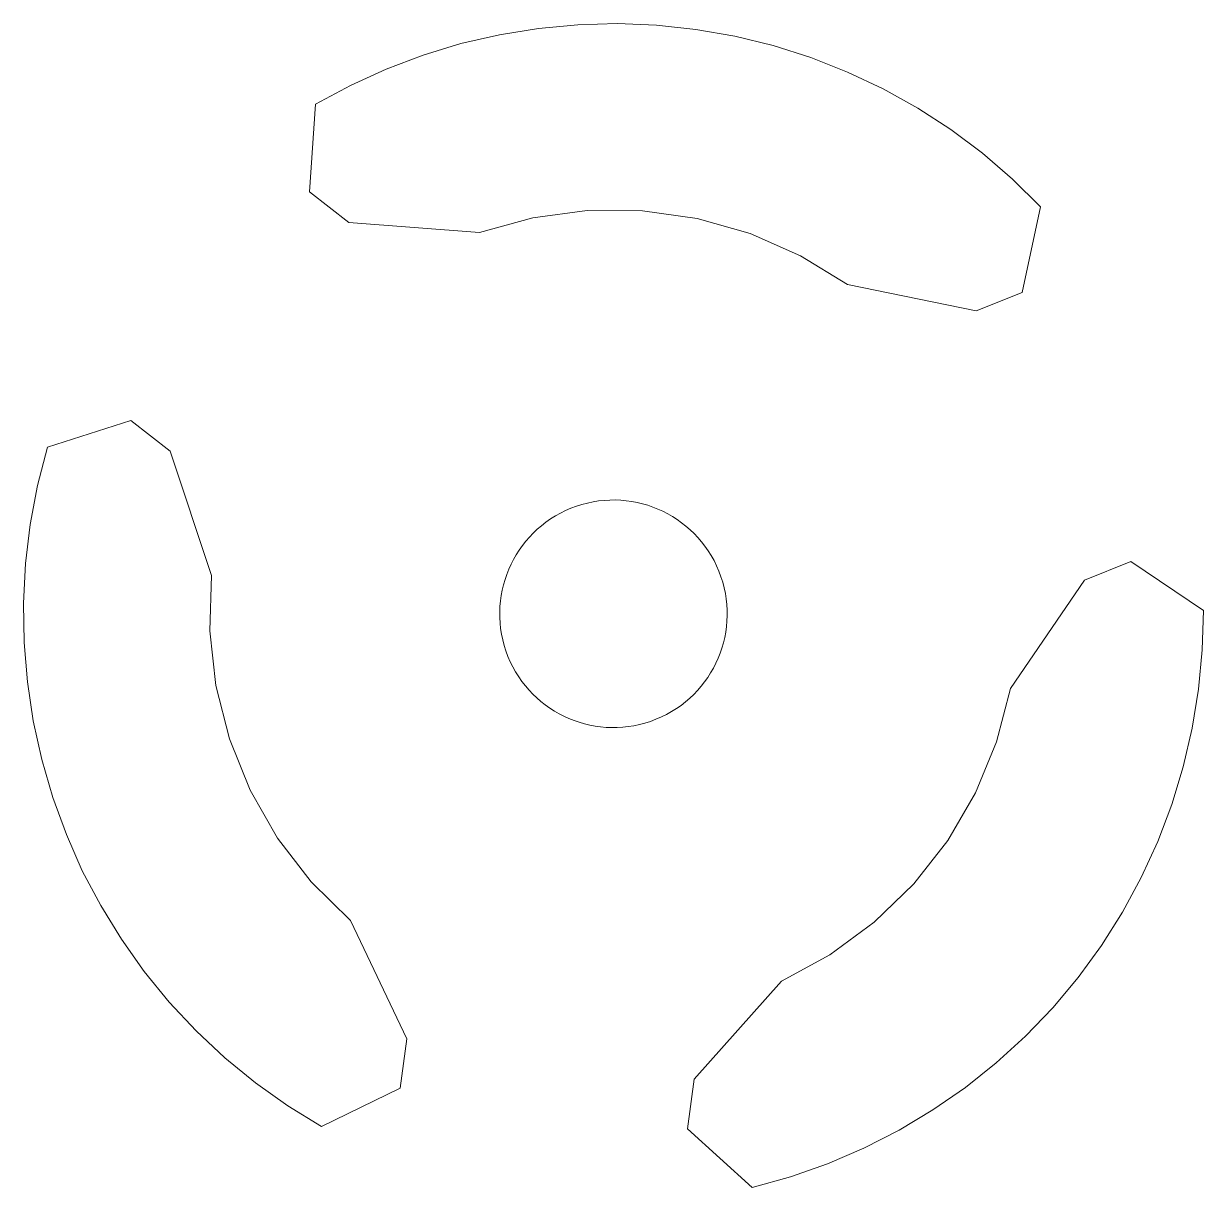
# Model space of a CAD drawing. Header units: centimetres. Extents: x -21.6 to 35.6, y -35.6 to 48.3.
# Drawn here: x 3.93 to 4.916, y 35.864 to 36.836 of the extents above; entities that cross this region are included whole.
import ezdxf

# ---------------------------------------------------------------- set-up
doc = ezdxf.new("R2010")
doc.units = ezdxf.units.CM
doc.header["$MEASUREMENT"] = 0
doc.layers.add('layer 1', color=7, linetype='Continuous')

msp = doc.modelspace()

# ---------------------------------------------------------------- linework, layer by layer
at = {"layer": 'layer 1', "lineweight": 9}
for points, knots in [([(4.72595, 36.5961), (4.72595, 36.5961), (4.76455, 36.61167), (4.76455, 36.61167), (4.76455, 36.61167), (4.76455, 36.61167), (4.77988, 36.68319), (4.77988, 36.68319), (4.77988, 36.68319), (4.77988, 36.68319), (4.75634, 36.70629), (4.75634, 36.70629), (4.75634, 36.70629), (4.75634, 36.70629), (4.73132, 36.72777), (4.73132, 36.72777), (4.73132, 36.72777), (4.73132, 36.72777), (4.70491, 36.74752), (4.70491, 36.74752), (4.70491, 36.74752), (4.70491, 36.74752), (4.67724, 36.76546), (4.67724, 36.76546), (4.67724, 36.76546), (4.67724, 36.76546), (4.64842, 36.78152), (4.64842, 36.78152), (4.64842, 36.78152), (4.64842, 36.78152), (4.6186, 36.79561), (4.6186, 36.79561), (4.6186, 36.79561), (4.6186, 36.79561), (4.58791, 36.80767), (4.58791, 36.80767), (4.58791, 36.80767), (4.58791, 36.80767), (4.55647, 36.81766), (4.55647, 36.81766), (4.55647, 36.81766), (4.55647, 36.81766), (4.52445, 36.82552), (4.52445, 36.82552), (4.52445, 36.82552), (4.52445, 36.82552), (4.49196, 36.83121), (4.49196, 36.83121), (4.49196, 36.83121), (4.49196, 36.83121), (4.45917, 36.83473), (4.45917, 36.83473), (4.45917, 36.83473), (4.45917, 36.83473), (4.42622, 36.83604), (4.42622, 36.83604), (4.42622, 36.83604), (4.42622, 36.83604), (4.39325, 36.83514), (4.39325, 36.83514), (4.39325, 36.83514), (4.39325, 36.83514), (4.36042, 36.83204), (4.36042, 36.83204), (4.36042, 36.83204), (4.36042, 36.83204), (4.32787, 36.82675), (4.32787, 36.82675), (4.32787, 36.82675), (4.32787, 36.82675), (4.29574, 36.8193), (4.29574, 36.8193), (4.29574, 36.8193), (4.29574, 36.8193), (4.26419, 36.80971), (4.26419, 36.80971), (4.26419, 36.80971), (4.26419, 36.80971), (4.23333, 36.79803), (4.23333, 36.79803), (4.23333, 36.79803), (4.23333, 36.79803), (4.20334, 36.78433), (4.20334, 36.78433), (4.20334, 36.78433), (4.20334, 36.78433), (4.17434, 36.76864), (4.17434, 36.76864), (4.17434, 36.76864), (4.17434, 36.76864), (4.16928, 36.69567), (4.16928, 36.69567), (4.16928, 36.69567), (4.16928, 36.69567), (4.20206, 36.67003), (4.20206, 36.67003), (4.20206, 36.67003), (4.20206, 36.67003), (4.31125, 36.66155), (4.31125, 36.66155), (4.31125, 36.66155), (4.31125, 36.66155), (4.35563, 36.67381), (4.35563, 36.67381), (4.35563, 36.67381), (4.35563, 36.67381), (4.40128, 36.67992), (4.40128, 36.67992), (4.40128, 36.67992), (4.40128, 36.67992), (4.44734, 36.67976), (4.44734, 36.67976), (4.44734, 36.67976), (4.44734, 36.67976), (4.49294, 36.67332), (4.49294, 36.67332), (4.49294, 36.67332), (4.49294, 36.67332), (4.53724, 36.66074), (4.53724, 36.66074), (4.53724, 36.66074), (4.53724, 36.66074), (4.57941, 36.64223), (4.57941, 36.64223), (4.57941, 36.64223), (4.57941, 36.64223), (4.61868, 36.61816), (4.61868, 36.61816), (4.61868, 36.61816), (4.61868, 36.61816), (4.72595, 36.5961), (4.72595, 36.5961)], [0, 0, 0, 0, 0.029412, 0.029412, 0.029412, 0.029412, 0.058824, 0.058824, 0.058824, 0.058824, 0.088235, 0.088235, 0.088235, 0.088235, 0.117647, 0.117647, 0.117647, 0.117647, 0.147059, 0.147059, 0.147059, 0.147059, 0.176471, 0.176471, 0.176471, 0.176471, 0.205882, 0.205882, 0.205882, 0.205882, 0.235294, 0.235294, 0.235294, 0.235294, 0.264706, 0.264706, 0.264706, 0.264706, 0.294118, 0.294118, 0.294118, 0.294118, 0.323529, 0.323529, 0.323529, 0.323529, 0.352941, 0.352941, 0.352941, 0.352941, 0.382353, 0.382353, 0.382353, 0.382353, 0.411765, 0.411765, 0.411765, 0.411765, 0.441176, 0.441176, 0.441176, 0.441176, 0.470588, 0.470588, 0.470588, 0.470588, 0.5, 0.5, 0.5, 0.5, 0.529412, 0.529412, 0.529412, 0.529412, 0.558824, 0.558824, 0.558824, 0.558824, 0.588235, 0.588235, 0.588235, 0.588235, 0.617647, 0.617647, 0.617647, 0.617647, 0.647059, 0.647059, 0.647059, 0.647059, 0.676471, 0.676471, 0.676471, 0.676471, 0.705882, 0.705882, 0.705882, 0.705882, 0.735294, 0.735294, 0.735294, 0.735294, 0.764706, 0.764706, 0.764706, 0.764706, 0.794118, 0.794118, 0.794118, 0.794118, 0.823529, 0.823529, 0.823529, 0.823529, 0.852941, 0.852941, 0.852941, 0.852941, 0.882353, 0.882353, 0.882353, 0.882353, 0.911765, 0.911765, 0.911765, 0.911765, 0.941176, 0.941176, 0.941176, 0.941176, 1, 1, 1, 1]), ([(4.05275, 36.47914), (4.05275, 36.47914), (4.01996, 36.50479), (4.01996, 36.50479), (4.01996, 36.50479), (4.01996, 36.50479), (3.95036, 36.48231), (3.95036, 36.48231), (3.95036, 36.48231), (3.95036, 36.48231), (3.94212, 36.45036), (3.94212, 36.45036), (3.94212, 36.45036), (3.94212, 36.45036), (3.93603, 36.41795), (3.93603, 36.41795), (3.93603, 36.41795), (3.93603, 36.41795), (3.93213, 36.38521), (3.93213, 36.38521), (3.93213, 36.38521), (3.93213, 36.38521), (3.93042, 36.35227), (3.93042, 36.35227), (3.93042, 36.35227), (3.93042, 36.35227), (3.93093, 36.31929), (3.93093, 36.31929), (3.93093, 36.31929), (3.93093, 36.31929), (3.93364, 36.28643), (3.93364, 36.28643), (3.93364, 36.28643), (3.93364, 36.28643), (3.93853, 36.25381), (3.93853, 36.25381), (3.93853, 36.25381), (3.93853, 36.25381), (3.94561, 36.2216), (3.94561, 36.2216), (3.94561, 36.2216), (3.94561, 36.2216), (3.95481, 36.18993), (3.95481, 36.18993), (3.95481, 36.18993), (3.95481, 36.18993), (3.96612, 36.15895), (3.96612, 36.15895), (3.96612, 36.15895), (3.96612, 36.15895), (3.97947, 36.12879), (3.97947, 36.12879), (3.97947, 36.12879), (3.97947, 36.12879), (3.99482, 36.0996), (3.99482, 36.0996), (3.99482, 36.0996), (3.99482, 36.0996), (4.01207, 36.0715), (4.01207, 36.0715), (4.01207, 36.0715), (4.01207, 36.0715), (4.03118, 36.04461), (4.03118, 36.04461), (4.03118, 36.04461), (4.03118, 36.04461), (4.05203, 36.01907), (4.05203, 36.01907), (4.05203, 36.01907), (4.05203, 36.01907), (4.07454, 35.99497), (4.07454, 35.99497), (4.07454, 35.99497), (4.07454, 35.99497), (4.09862, 35.97243), (4.09862, 35.97243), (4.09862, 35.97243), (4.09862, 35.97243), (4.12416, 35.95156), (4.12416, 35.95156), (4.12416, 35.95156), (4.12416, 35.95156), (4.15103, 35.93244), (4.15103, 35.93244), (4.15103, 35.93244), (4.15103, 35.93244), (4.17912, 35.91516), (4.17912, 35.91516), (4.17912, 35.91516), (4.17912, 35.91516), (4.24485, 35.94726), (4.24485, 35.94726), (4.24485, 35.94726), (4.24485, 35.94726), (4.25066, 35.98848), (4.25066, 35.98848), (4.25066, 35.98848), (4.25066, 35.98848), (4.20341, 36.08727), (4.20341, 36.08727), (4.20341, 36.08727), (4.20341, 36.08727), (4.17059, 36.11959), (4.17059, 36.11959), (4.17059, 36.11959), (4.17059, 36.11959), (4.14248, 36.15606), (4.14248, 36.15606), (4.14248, 36.15606), (4.14248, 36.15606), (4.11959, 36.19603), (4.11959, 36.19603), (4.11959, 36.19603), (4.11959, 36.19603), (4.10237, 36.23874), (4.10237, 36.23874), (4.10237, 36.23874), (4.10237, 36.23874), (4.09111, 36.2834), (4.09111, 36.2834), (4.09111, 36.2834), (4.09111, 36.2834), (4.08605, 36.32917), (4.08605, 36.32917), (4.08605, 36.32917), (4.08605, 36.32917), (4.08727, 36.37521), (4.08727, 36.37521), (4.08727, 36.37521), (4.08727, 36.37521), (4.05275, 36.47914), (4.05275, 36.47914)], [0, 0, 0, 0, 0.029412, 0.029412, 0.029412, 0.029412, 0.058824, 0.058824, 0.058824, 0.058824, 0.088235, 0.088235, 0.088235, 0.088235, 0.117647, 0.117647, 0.117647, 0.117647, 0.147059, 0.147059, 0.147059, 0.147059, 0.176471, 0.176471, 0.176471, 0.176471, 0.205882, 0.205882, 0.205882, 0.205882, 0.235294, 0.235294, 0.235294, 0.235294, 0.264706, 0.264706, 0.264706, 0.264706, 0.294118, 0.294118, 0.294118, 0.294118, 0.323529, 0.323529, 0.323529, 0.323529, 0.352941, 0.352941, 0.352941, 0.352941, 0.382353, 0.382353, 0.382353, 0.382353, 0.411765, 0.411765, 0.411765, 0.411765, 0.441176, 0.441176, 0.441176, 0.441176, 0.470588, 0.470588, 0.470588, 0.470588, 0.5, 0.5, 0.5, 0.5, 0.529412, 0.529412, 0.529412, 0.529412, 0.558824, 0.558824, 0.558824, 0.558824, 0.588235, 0.588235, 0.588235, 0.588235, 0.617647, 0.617647, 0.617647, 0.617647, 0.647059, 0.647059, 0.647059, 0.647059, 0.676471, 0.676471, 0.676471, 0.676471, 0.705882, 0.705882, 0.705882, 0.705882, 0.735294, 0.735294, 0.735294, 0.735294, 0.764706, 0.764706, 0.764706, 0.764706, 0.794118, 0.794118, 0.794118, 0.794118, 0.823529, 0.823529, 0.823529, 0.823529, 0.852941, 0.852941, 0.852941, 0.852941, 0.882353, 0.882353, 0.882353, 0.882353, 0.911765, 0.911765, 0.911765, 0.911765, 0.941176, 0.941176, 0.941176, 0.941176, 1, 1, 1, 1]), ([(4.51121, 36.37882), (4.49158, 36.42748), (4.43623, 36.45101), (4.38757, 36.43138), (4.38757, 36.43138), (4.33892, 36.41176), (4.31538, 36.3564), (4.335, 36.30774), (4.335, 36.30774), (4.35463, 36.25909), (4.40999, 36.23555), (4.45864, 36.25518), (4.45864, 36.25518), (4.50731, 36.2748), (4.53083, 36.33016), (4.51121, 36.37882)], [0, 0, 0, 0, 0.2, 0.2, 0.2, 0.2, 0.4, 0.4, 0.4, 0.4, 0.6, 0.6, 0.6, 0.6, 1, 1, 1, 1]), ([(4.49063, 35.95461), (4.49063, 35.95461), (4.48482, 35.91339), (4.48482, 35.91339), (4.48482, 35.91339), (4.48482, 35.91339), (4.53909, 35.86436), (4.53909, 35.86436), (4.53909, 35.86436), (4.53909, 35.86436), (4.57086, 35.87319), (4.57086, 35.87319), (4.57086, 35.87319), (4.57086, 35.87319), (4.60197, 35.88413), (4.60197, 35.88413), (4.60197, 35.88413), (4.60197, 35.88413), (4.63229, 35.89713), (4.63229, 35.89713), (4.63229, 35.89713), (4.63229, 35.89713), (4.66167, 35.91211), (4.66167, 35.91211), (4.66167, 35.91211), (4.66167, 35.91211), (4.68997, 35.92904), (4.68997, 35.92904), (4.68997, 35.92904), (4.68997, 35.92904), (4.71708, 35.94782), (4.71708, 35.94782), (4.71708, 35.94782), (4.71708, 35.94782), (4.74288, 35.96837), (4.74288, 35.96837), (4.74288, 35.96837), (4.74288, 35.96837), (4.76724, 35.9906), (4.76724, 35.9906), (4.76724, 35.9906), (4.76724, 35.9906), (4.79006, 36.0144), (4.79006, 36.0144), (4.79006, 36.0144), (4.79006, 36.0144), (4.81123, 36.03969), (4.81123, 36.03969), (4.81123, 36.03969), (4.81123, 36.03969), (4.83068, 36.06632), (4.83068, 36.06632), (4.83068, 36.06632), (4.83068, 36.06632), (4.84829, 36.09421), (4.84829, 36.09421), (4.84829, 36.09421), (4.84829, 36.09421), (4.864, 36.12321), (4.864, 36.12321), (4.864, 36.12321), (4.864, 36.12321), (4.87773, 36.15319), (4.87773, 36.15319), (4.87773, 36.15319), (4.87773, 36.15319), (4.88943, 36.18403), (4.88943, 36.18403), (4.88943, 36.18403), (4.88943, 36.18403), (4.89904, 36.21558), (4.89904, 36.21558), (4.89904, 36.21558), (4.89904, 36.21558), (4.90652, 36.2477), (4.90652, 36.2477), (4.90652, 36.2477), (4.90652, 36.2477), (4.91183, 36.28025), (4.91183, 36.28025), (4.91183, 36.28025), (4.91183, 36.28025), (4.91494, 36.31308), (4.91494, 36.31308), (4.91494, 36.31308), (4.91494, 36.31308), (4.91587, 36.34605), (4.91587, 36.34605), (4.91587, 36.34605), (4.91587, 36.34605), (4.85521, 36.38691), (4.85521, 36.38691), (4.85521, 36.38691), (4.85521, 36.38691), (4.81661, 36.37135), (4.81661, 36.37135), (4.81661, 36.37135), (4.81661, 36.37135), (4.75467, 36.28103), (4.75467, 36.28103), (4.75467, 36.28103), (4.75467, 36.28103), (4.74309, 36.23645), (4.74309, 36.23645), (4.74309, 36.23645), (4.74309, 36.23645), (4.72556, 36.19386), (4.72556, 36.19386), (4.72556, 36.19386), (4.72556, 36.19386), (4.70239, 36.15407), (4.70239, 36.15407), (4.70239, 36.15407), (4.70239, 36.15407), (4.67402, 36.11779), (4.67402, 36.11779), (4.67402, 36.11779), (4.67402, 36.11779), (4.64096, 36.08571), (4.64096, 36.08571), (4.64096, 36.08571), (4.64096, 36.08571), (4.60385, 36.05844), (4.60385, 36.05844), (4.60385, 36.05844), (4.60385, 36.05844), (4.56338, 36.03648), (4.56338, 36.03648), (4.56338, 36.03648), (4.56338, 36.03648), (4.49063, 35.95461), (4.49063, 35.95461)], [0, 0, 0, 0, 0.029412, 0.029412, 0.029412, 0.029412, 0.058824, 0.058824, 0.058824, 0.058824, 0.088235, 0.088235, 0.088235, 0.088235, 0.117647, 0.117647, 0.117647, 0.117647, 0.147059, 0.147059, 0.147059, 0.147059, 0.176471, 0.176471, 0.176471, 0.176471, 0.205882, 0.205882, 0.205882, 0.205882, 0.235294, 0.235294, 0.235294, 0.235294, 0.264706, 0.264706, 0.264706, 0.264706, 0.294118, 0.294118, 0.294118, 0.294118, 0.323529, 0.323529, 0.323529, 0.323529, 0.352941, 0.352941, 0.352941, 0.352941, 0.382353, 0.382353, 0.382353, 0.382353, 0.411765, 0.411765, 0.411765, 0.411765, 0.441176, 0.441176, 0.441176, 0.441176, 0.470588, 0.470588, 0.470588, 0.470588, 0.5, 0.5, 0.5, 0.5, 0.529412, 0.529412, 0.529412, 0.529412, 0.558824, 0.558824, 0.558824, 0.558824, 0.588235, 0.588235, 0.588235, 0.588235, 0.617647, 0.617647, 0.617647, 0.617647, 0.647059, 0.647059, 0.647059, 0.647059, 0.676471, 0.676471, 0.676471, 0.676471, 0.705882, 0.705882, 0.705882, 0.705882, 0.735294, 0.735294, 0.735294, 0.735294, 0.764706, 0.764706, 0.764706, 0.764706, 0.794118, 0.794118, 0.794118, 0.794118, 0.823529, 0.823529, 0.823529, 0.823529, 0.852941, 0.852941, 0.852941, 0.852941, 0.882353, 0.882353, 0.882353, 0.882353, 0.911765, 0.911765, 0.911765, 0.911765, 0.941176, 0.941176, 0.941176, 0.941176, 1, 1, 1, 1])]:
    msp.add_open_spline(points, degree=3, knots=knots, dxfattribs=at)

doc.saveas('drawing.dxf')
